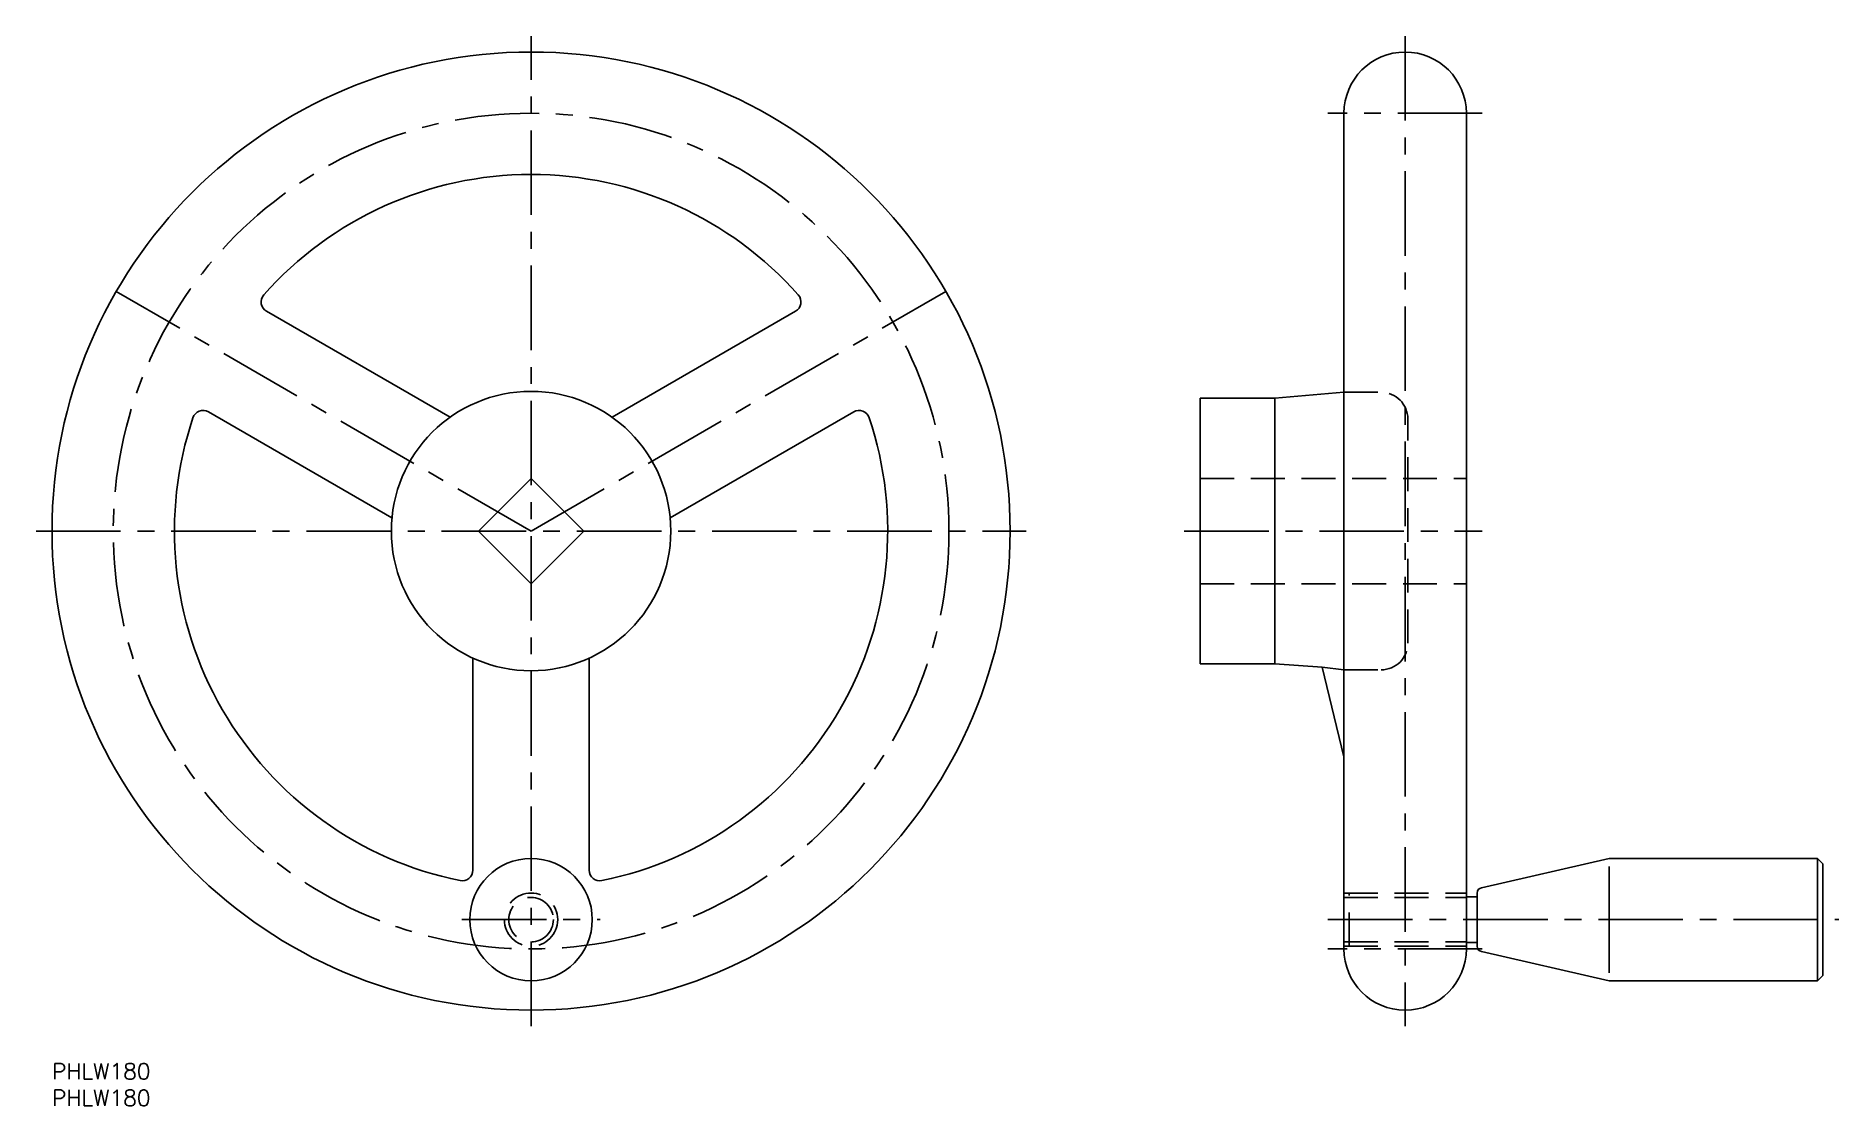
# Model space of a CAD drawing. Extents: x -3 to 336, y -8 to 193.
import ezdxf

# ---------------------------------------------------------------- set-up
doc = ezdxf.new("R2010")
doc.units = 0
doc.header["$LTSCALE"] = 0.5
doc.linetypes.add('CENTER', pattern=[50.8, 31.75, -6.35, 6.35, -6.35])
doc.linetypes.add('DASHED', pattern=[19.05, 12.7, -6.35])
for name, color, linetype in [('MSM_CENTER', 1, 'CENTER'), ('MSM_CONTINUOUS', 7, 'CONTINUOUS'), ('MSM_DASHED', 4, 'DASHED'), ('MSM_PART_NUMBER', 7, 'CONTINUOUS')]:
    doc.layers.add(name, color=color, linetype=linetype)
doc.styles.get("Standard").update_dxf_attribs({"font": 'txt.shx', "height": 3, "bigfont": 'bigfont.shx'})

# ---------------------------------------------------------------- blocks, each defined once
blk = doc.blocks.new('*U4')
at = {"layer": 'MSM_PART_NUMBER'}
blk.add_text('PHLW180', height=3, dxfattribs=at).set_placement((0, -3))
blk = doc.blocks.new('*U5')
at = {"layer": 'MSM_PART_NUMBER'}
blk.add_text('PHLW180', height=3, dxfattribs=at).set_placement((0, -8))

msp = doc.modelspace()

# ---------------------------------------------------------------- linework, layer by layer
at = {"layer": 'MSM_CENTER'}
for p, q in [((90, 7), (90, 193)), ((254.22, 193), (254.22, 7)), ((268.72, 178.5), (239.72, 178.5)), ((90, 100), (12.06, 145)), ((90, 100), (167.94, 145)), ((-3, 100), (183, 100)), ((212.72, 100), (268.72, 100)), ((77, 27), (103, 27)), ((239.72, 27), (335.72, 27)), ((268.72, 21.5), (239.72, 21.5))]:
    msp.add_line(p, q, dxfattribs=at)
msp.add_circle((90, 100), 78.5, dxfattribs=at)
at = {"layer": 'MSM_CONTINUOUS'}
for p, q in [((242.72, 21.5), (242.72, 178.5)), ((265.72, 178.5), (265.72, 21.5)), ((40.29, 141.31), (74.79, 121.4)), ((105.21, 121.4), (139.71, 141.31)), ((229.72, 124.95), (242.72, 126.07)), ((63.87, 102.47), (29.37, 122.39)), ((150.63, 122.39), (116.13, 102.47)), ((215.72, 75.05), (215.72, 124.95)), ((215.72, 124.95), (229.72, 124.95)), ((229.72, 75.05), (229.72, 124.95)), ((90, 109.9), (80.1, 100)), ((99.9, 100), (90, 109.9)), ((80.1, 100), (90, 90.1)), ((90, 90.1), (99.9, 100)), ((79.07, 36.3), (79.07, 76.13)), ((100.92, 76.13), (100.92, 36.3)), ((229.72, 75.05), (215.72, 75.05)), ((238.66, 74.41), (229.72, 75.05)), ((242.72, 57.61), (238.66, 74.41)), ((238.66, 74.41), (242.72, 73.93)), ((268.55, 32.99), (292.52, 38.5)), ((292.52, 38.5), (331.72, 38.5)), ((331.72, 38.5), (331.72, 15.5)), ((331.72, 38.5), (332.72, 37.5)), ((332.72, 37.5), (332.72, 16.5)), ((292.52, 37), (292.52, 17)), ((265.72, 31.3), (267.72, 31.3)), ((267.72, 22), (267.72, 32)), ((267.72, 22.7), (265.72, 22.7)), ((292.52, 15.5), (268.55, 21.01)), ((331.72, 15.5), (292.52, 15.5)), ((332.72, 16.5), (331.72, 15.5))]:
    msp.add_line(p, q, dxfattribs=at)
for centre, radius in [((90, 100), 90), ((90, 100), 26.25), ((90, 27), 11.5)]:
    msp.add_circle(centre, radius, dxfattribs=at)
for centre, radius, start, end in [((254.22, 178.5), 11.5, 0, 180), ((90, 100), 67, 41.4695, 138.5305), ((41.29, 143.04), 2, 138.5305, 240), ((138.71, 143.04), 2, 300, 41.4695), ((28.37, 120.66), 2, 60, 161.4695), ((151.63, 120.66), 2, 18.5305, 120), ((90, 100), 67, 161.4695, 258.5305), ((90, 100), 67, 281.4695, 18.5305), ((77.07, 36.3), 2, 258.5305, 0), ((102.92, 36.3), 2, 180, 281.4695), ((268.72, 32), 1, 99.5078, 180), ((254.22, 21.5), 11.5, 180, 0), ((268.72, 22), 1, 180, 260.4922)]:
    msp.add_arc(centre, radius, start, end, dxfattribs=at)
at = {"layer": 'MSM_DASHED'}
for p, q in [((242.72, 126.07), (249.72, 126.07)), ((254.72, 78.93), (254.72, 121.07)), ((215.72, 109.9), (265.72, 109.9)), ((215.72, 90.1), (265.72, 90.1)), ((242.72, 73.93), (249.72, 73.93)), ((242.72, 32), (265.72, 32)), ((242.72, 31.19), (265.72, 31.19)), ((243.72, 22), (243.72, 32)), ((242.72, 22.81), (265.72, 22.81)), ((242.72, 22), (265.72, 22))]:
    msp.add_line(p, q, dxfattribs=at)
for radius in [5, 4.19]:
    msp.add_circle((90, 27), radius, dxfattribs=at)
for centre, start, end in [((249.72, 121.07), 0, 90), ((249.72, 78.93), 270, 0)]:
    msp.add_arc(centre, 5, start, end, dxfattribs=at)

# ---------------------------------------------------------------- block references
at = {"layer": 'MSM_CONTINUOUS'}
for name in ['*U4', '*U5']:
    msp.add_blockref(name, (0, 0), dxfattribs=at)

doc.saveas('drawing.dxf')
